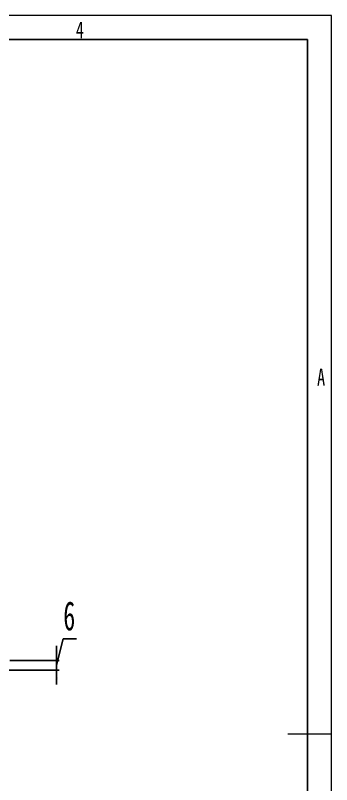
# Model space of a CAD drawing. Header units: millimetres. Extents: x 0 to 420, y -1 to 297.
# Drawn here: x 354.8 to 420, y 138.1 to 297 of the extents above; entities that cross this region are included whole.
import ezdxf

# ---------------------------------------------------------------- set-up
doc = ezdxf.new("R2010")
doc.units = ezdxf.units.MM
doc.linetypes.add('CENTERX2', pattern=[20.32, 12.7, -2.54, 2.54, -2.54])
doc.layers.add('中心线层', color=7, linetype='CENTERX2')
doc.styles.add('SLDTEXTSTYLE0', font='TXT', dxfattribs={"width": 0.7})
doc.styles.add('SLDTEXTSTYLE4', font='TXT', dxfattribs={"width": 0.363})
doc.styles.add('SLDTEXTSTYLE5', font='TXT', dxfattribs={"width": 0.605})
doc.dimstyles.new('SLDDIMSTYLE1', dxfattribs={"dimtxt": 6, "dimasz": 2, "dimexe": 0, "dimexo": 0.0625, "dimgap": 1.5, "dimtad": 2, "dimlfac": 3, "dimrnd": 1e-09, "dimzin": 12, "dimdsep": 46, "dimtxsty": 'SLDTEXTSTYLE4', "dimsah": 1, "dimcen": 0.09, "dimadec": 0, "dimazin": 3, "dimtfac": 1, "dimtmove": 0, "dimatfit": 0, "dimfxl": 0, "dimfrac": 2, "dimtolj": 1, "dimtzin": 12, "dimarcsym": 0})

# ---------------------------------------------------------------- blocks, each defined once
blk = doc.blocks.new('_D_6')
at = {"layer": '中心线层'}
for p, q in [((363.27, 162.74), (364.64, 168.21)), ((364.64, 168.21), (367.39, 168.21)), ((363.27, 163.74), (363.27, 166.74)), ((353.64, 163.74), (363.77, 163.74)), ((363.27, 163.74), (363.27, 161.74)), ((353.48, 161.74), (363.77, 161.74)), ((363.27, 161.74), (363.27, 158.74))]:
    blk.add_line(p, q, dxfattribs=at)
for points in [[(363.27, 163.74), (363.52, 165.74), (363.02, 165.74)], [(363.27, 161.74), (363.02, 159.74), (363.52, 159.74)]]:
    blk.add_solid(points, dxfattribs=at)
at = {"layer": '中心线层', "insert": (364.64, 175.95), "char_height": 6, "attachment_point": 1, "style": 'SLDTEXTSTYLE5'}
blk.add_mtext('6', dxfattribs=at)

msp = doc.modelspace()

# ---------------------------------------------------------------- linework, layer by layer
at = {"color": 1, "linetype": 'Continuous', "lineweight": 18}
for p, q in [((420, 297), (0, 297)), ((420, 148.5), (420, 297)), ((420, 0), (420, 148.5))]:
    msp.add_line(p, q, dxfattribs=at)
at = {"color": 190, "linetype": 'Continuous', "lineweight": 25}
for p, q in [((415, 292), (25, 292)), ((415, 5), (415, 292))]:
    msp.add_line(p, q, dxfattribs=at)
at = {"color": 190, "linetype": 'Continuous', "lineweight": 18}
for p, q in [((416, 148.5), (411, 148.5)), ((420, 148.5), (416, 148.5))]:
    msp.add_line(p, q, dxfattribs=at)

# ---------------------------------------------------------------- texts
at = {"color": 5, "linetype": 'Continuous', "lineweight": 18, "char_height": 3.5, "attachment_point": 2, "style": 'SLDTEXTSTYLE0'}
for s, insert in [('4', (368.0627, 295.7617)), ('A', (417.8373, 224.0117))]:
    msp.add_mtext(s, dxfattribs=dict(at, insert=insert))

# ---------------------------------------------------------------- dimensions: what is measured, and where the dimension line sits
at = {"layer": '中心线层'}
dim = msp.add_linear_dim(base=(363.2667, 161.7375), p1=(353.1439, 163.7375), p2=(352.978, 161.7375), angle=90, dimstyle='SLDDIMSTYLE1', dxfattribs=at)
dim.commit()
dim.dimension.update_dxf_attribs({"geometry": '_D_6', "text_midpoint": (363.2667, 162.7375), "dimtype": 160})

doc.saveas('drawing.dxf')
